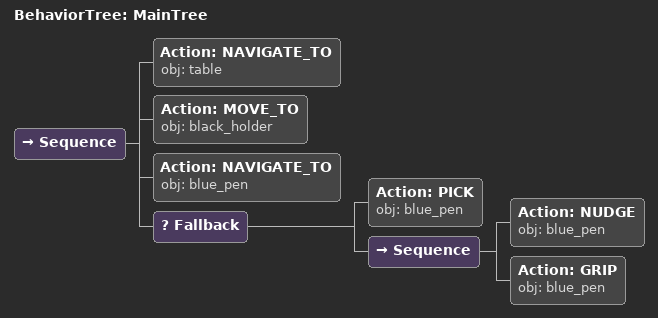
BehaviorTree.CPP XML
<root main_tree_to_execute="MainTree">
  <BehaviorTree ID="MainTree">
    <Sequence>
      <!-- Navigate to table -->
      <Action ID="NAVIGATE_TO" obj="table" />
      <!-- Move to black_holder -->
      <Action ID="MOVE_TO" obj="black_holder" />
      <!-- Navigate to blue_pen -->
      <Action ID="NAVIGATE_TO" obj="blue_pen" />
      <!-- Fallback: if GRASP blue_pen fails, try PUSH, FLIP to reposition -->
      <Fallback>
        <!-- Grasp blue_pen -->
        <Action ID="PICK" obj="blue_pen" />
        <Sequence>
          <!-- Push blue_pen forward toward front edge of table -->
          <Action ID="NUDGE" obj="blue_pen" />
          <!-- Grasp blue_pen -->
          <Action ID="GRIP" obj="blue_pen" />
        </Sequence>
      </Fallback>
    </Sequence>
  </BehaviorTree>
</root>
